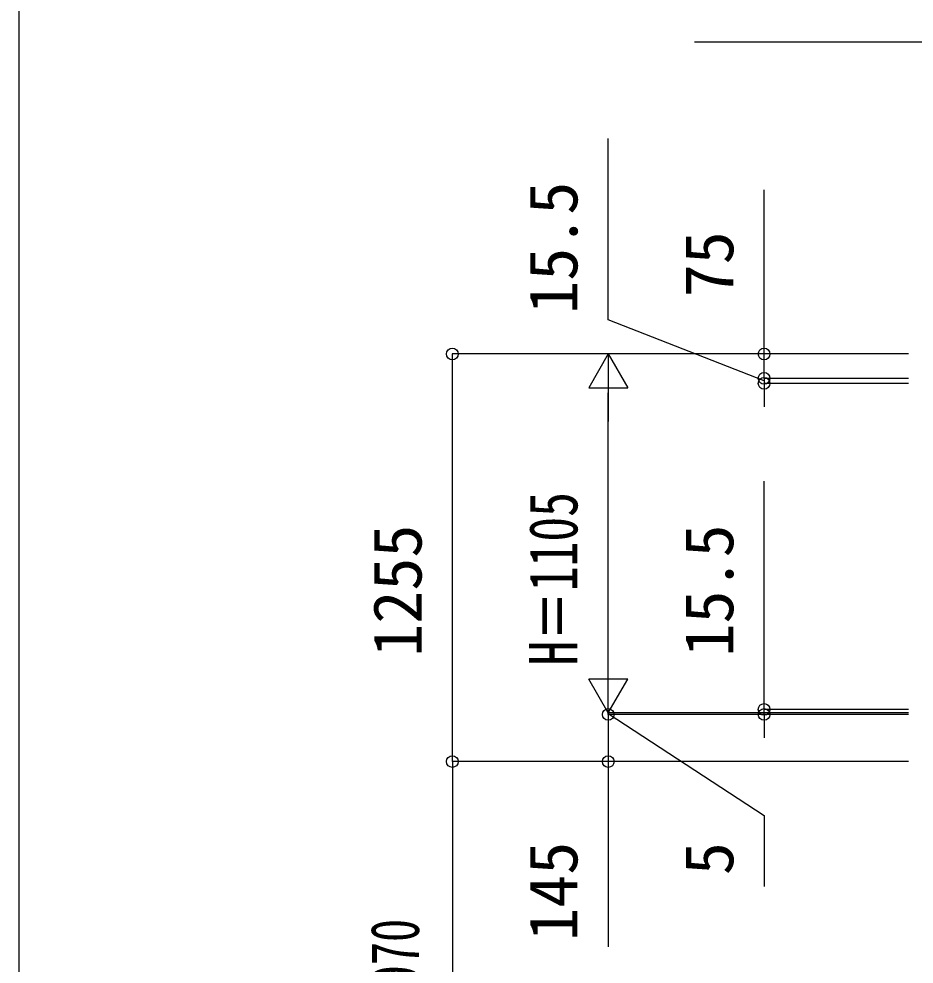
# Model space of a CAD drawing. Units: millimetres, scale not verified. Extents: x -10500 to 10500, y -15604 to 15536.
# Drawn here: x -10500 to -7743, y -5578 to -2668 of the extents above; entities that cross this region are included whole.
import ezdxf
from ezdxf.enums import TextEntityAlignment as Align

# ---------------------------------------------------------------- set-up
doc = ezdxf.new("R2010")
doc.units = ezdxf.units.MM
doc.header["$LTSCALE"] = 80
doc.layers.add('0-6_YKK_D', color=6, linetype='Continuous')
doc.layers.add('0-7_YKK_ZWAK', color=7, linetype='Continuous')
doc.styles.add('ＭＳ ゴシック', font='')
doc.styles.get('ＭＳ ゴシック').set_extended_font_data('MS Gothic')

msp = doc.modelspace()

# ---------------------------------------------------------------- linework, layer by layer
at = {"layer": '0-6_YKK_D'}
for p, q in [((-7700, -2739.6), (-8419.23, -2739.6)), ((-8205, -3699.6), (-8205, -3193.65)), ((-7760.5, -3699.6), (-9166, -3699.6)), ((-9165, -4954.6), (-9165, -3699.6)), ((-8685, -3699.6), (-8745, -3803.52)), ((-7760.5, -3699.6), (-8686, -3699.6)), ((-8685, -3699.6), (-8625, -3803.52)), ((-8685, -3699.6), (-8685, -3907.45)), ((-7760.5, -3699.6), (-8206, -3699.6)), ((-8205, -3774.6), (-8205, -3699.6)), ((-8205, -3774.6), (-8205, -3702.6)), ((-7760.5, -3774.6), (-8206, -3774.6)), ((-7760.5, -3774.6), (-8206, -3774.6)), ((-8205, -3774.6), (-8205, -3790.1)), ((-8205, -3774.6), (-8205, -3790.1)), ((-8205, -3774.6), (-8205, -3846.6)), ((-8745, -3803.52), (-8625, -3803.52)), ((-7760.5, -3790.1), (-8206, -3790.1)), ((-8205, -3790.1), (-8205, -3862.1)), ((-8685, -4684.6), (-8685, -3819.6)), ((-8205, -4794.1), (-8205, -4091.1)), ((-8685, -4804.6), (-8685, -4596.75)), ((-8685, -4804.6), (-8745, -4700.68)), ((-8625, -4700.68), (-8745, -4700.68)), ((-8685, -4804.6), (-8625, -4700.68)), ((-8685, -4804.6), (-8685, -4732.6)), ((-7760.5, -4794.1), (-8206, -4794.1)), ((-8205, -4809.6), (-8205, -4794.1)), ((-7760.5, -4804.6), (-8686, -4804.6)), ((-7760.5, -4804.6), (-8686, -4804.6)), ((-7760.5, -4809.6), (-8686, -4809.6)), ((-7760.5, -4809.6), (-8686, -4809.6)), ((-8685, -4809.6), (-8685, -4804.6)), ((-8685, -4809.6), (-8685, -4804.6)), ((-8685, -4809.6), (-8685, -4881.6)), ((-7760.5, -4809.6), (-8206, -4809.6)), ((-8205, -4809.6), (-8205, -4881.6)), ((-7760.5, -4954.6), (-9166, -4954.6)), ((-7760.5, -4954.6), (-9166, -4954.6)), ((-9165, -4954.6), (-9165, -6754.6)), ((-7760.5, -4954.6), (-8686, -4954.6))]:
    msp.add_line(p, q, dxfattribs=at)
for points in [[(-8205, -3782.35), (-8685, -3594.68), (-8685, -3035.68)], [(-8685, -4807.1), (-8205, -5121.08), (-8205, -5339.31)], [(-8685, -4809.6), (-8685, -4954.6), (-8685, -5525.33)]]:
    msp.add_lwpolyline(points, dxfattribs=at)
for centre in [(-9165, -3699.6), (-8205, -3699.6), (-8205, -3774.6), (-8205, -3774.6), (-8205, -3790.1), (-8685, -4809.6), (-8685, -4809.6), (-8205, -4794.1), (-8205, -4809.6), (-9165, -4954.6), (-9165, -4954.6), (-8685, -4954.6)]:
    msp.add_circle(centre, 18, dxfattribs=at)
at = {"layer": '0-7_YKK_ZWAK'}
msp.add_line((-10500, 14996.4), (-10500, -15603.6), dxfattribs=at)

# ---------------------------------------------------------------- texts
at = {"layer": '0-6_YKK_D', "style": 'ＭＳ ゴシック'}
for s, p in [('15.5', (-8735, -3575.98)), ('75', (-8255, -3525.3)), ('1255', (-9215, -4631.94)), ('15.5', (-8255, -4631.4)), ('145', (-8735, -5506.62)), ('5', (-8255, -5304.38))]:
    msp.add_text(s, height=149.6, rotation=90, dxfattribs=at).set_placement(p, align=Align.BOTTOM_LEFT)
for s, width, p in [('H＝1105', 0.75, (-8735, -4659.38)), ('h1=870、3370、3970', 0.7, (-9222.82, -6721.95))]:
    msp.add_text(s, height=149.6, rotation=90, dxfattribs=dict(at, width=width)).set_placement(p, align=Align.BOTTOM_LEFT)

doc.saveas('drawing.dxf')
